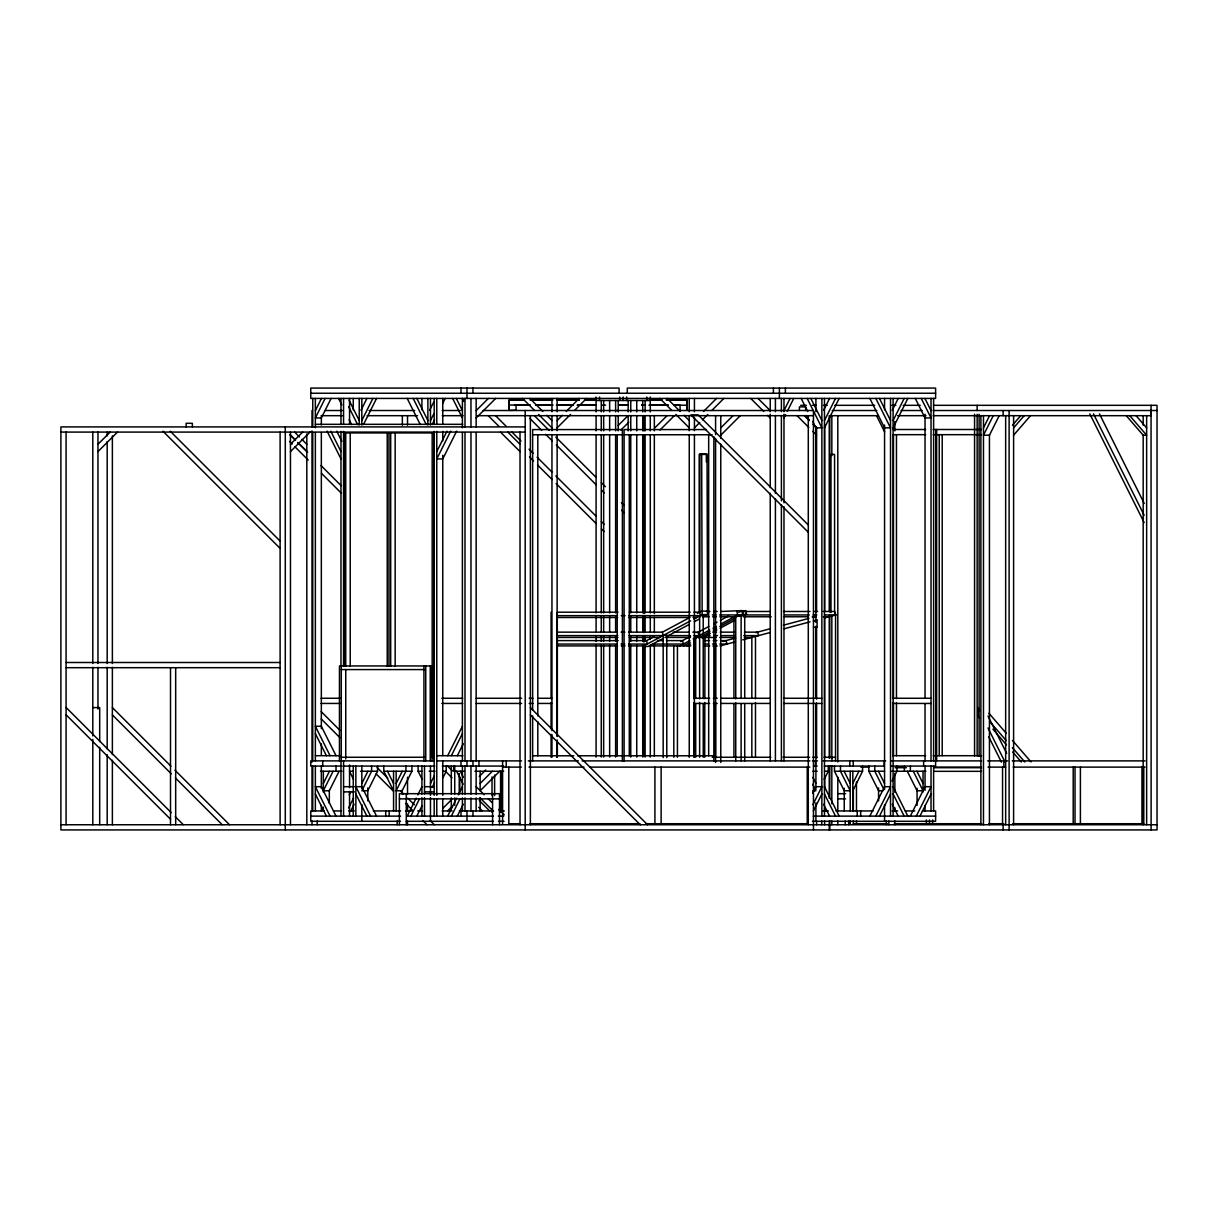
<?xml version="1.0" encoding="UTF-8"?>
<svg xmlns="http://www.w3.org/2000/svg" width="1218" height="1218" viewBox="0 0 1218 1218"><rect width="100%" height="100%" fill="white"/><g stroke="black" fill="none" stroke-linecap="round" stroke-linejoin="round"><path stroke-width="1.5" d="M557.296 742.051L557.296 757.261L557.296 740.316M557.296 736.342L557.296 637.456L617.937 637.456M663.171 757.657L663.171 635.491L666.748 635.02L666.794 757.657M666.748 636.466L666.748 635.02M699.178 612.456L699.178 454.421L706.349 454.421L706.349 461.987M699.634 617.404L699.634 615.973L703.212 615.471L703.243 698.66M699.878 612.091L699.878 454.04L707.049 454.04L707.536 614.618L702.588 617.267M703.212 616.917L703.212 615.471M1151.117 410.512L1151.117 415.688L933.201 415.688M704.674 757.261L704.811 702.466M704.826 698.69L704.978 636.329L701.385 636.968M315.355 410.633L321.461 398.423M325.13 398.423L315.355 417.957L321.339 417.957L331.098 398.423M360.954 410.329L366.907 398.423M361.822 420.53L372.875 398.423M363.466 424.58L376.545 398.423M429.604 410.329L433.852 401.818M430.472 420.53L433.882 413.724M432.116 424.58L434.567 419.677M442.743 403.325L445.194 398.423M436.775 451.604L446.976 431.187M450.675 431.126L436.775 458.927L442.758 458.927L456.659 431.126M323.333 783.448L329.439 771.253M333.093 771.253L323.333 790.771L329.317 790.771L339.076 771.253M349.17 794.867L350.814 791.593M348.607 807.945L353.509 798.14M361.822 783.448L367.927 771.253M350.738 811.021L354.133 804.215M362.644 789.142L371.597 771.253L371.597 766.076M377.565 766.076L377.565 771.253L367.806 790.771L361.822 790.771M396.154 783.448L402.26 771.253M411.897 766.076L411.897 771.253L402.138 790.771L396.154 790.771L405.914 771.253L405.914 766.076M407.193 816.121L416.191 798.14M417.82 794.867L421.915 786.691M410.862 816.121L419.357 799.115M430.472 783.448L434.293 775.82M416.83 816.121L421.93 805.92M447.691 755.708L462.398 726.278M432.101 787.528L434.552 782.641M451.345 755.708L462.398 733.601M442.971 777.754L446.214 771.253L446.214 766.076M457.329 755.708L463.282 743.802M447.691 816.121L456.674 798.14M458.318 794.867L462.398 786.691M451.345 816.121L459.856 799.115M457.329 816.121L463.282 804.215M783.981 410.633L790.086 398.423M783.981 417.957L785.61 414.699M787.239 411.44L793.74 398.423M823.596 410.329L829.549 398.423M824.464 420.53L835.518 398.423M824.464 427.853L839.187 398.423M892.246 410.329L898.199 398.423M893.114 420.53L904.167 398.423M893.114 427.853L907.836 398.423M983.474 427.883L989.564 415.688M993.233 415.688L983.474 435.207L989.442 435.207L999.217 415.688M812.634 793.238L815.908 786.691L821.876 786.691L812.893 804.672M824.19 779.383L828.255 771.253L828.255 766.076M813.38 811.021L821.876 794.014M852.813 783.448L858.918 771.253M852.813 790.771L862.572 771.253L862.572 766.076M869.835 816.121L884.557 786.691L890.525 786.691L875.818 816.121M892.018 781.012L896.905 771.253L896.905 766.076M879.472 816.121L890.525 794.014M910.333 816.121L925.041 786.691L931.024 786.691L916.301 816.121M919.971 816.121L931.024 794.014M1012.493 425.173L1020.714 415.688M1013.604 427.883L1024.171 415.688M1013.604 435.207L1030.504 415.688M97.973 444.281L110.168 432.086M97.973 451.604L117.491 432.086M290.463 444.281L302.673 432.086M290.463 451.604L309.996 432.086M476.147 410.633L488.357 398.423M476.147 417.957L495.68 398.423M509.337 405.015L529.997 405.168M516.249 410.192L509.154 410.39L509.2 399.991L522.431 399.991M516.051 405.213L516.051 410.39M557.128 420.53L562.335 415.323M566.233 411.425L579.235 398.423M557.128 427.853L570.511 414.47M574.515 410.466L586.558 398.423M618.226 425.447L627.986 415.688M620.982 430L628.793 422.189M654.812 427.883L667.022 415.688M679.979 405.229L680.162 410.222M660.019 430L674.346 415.688M703.532 411.425L716.534 398.423M694.427 427.853L699.787 422.509M702.451 419.829L707.81 414.47M711.814 410.466L723.857 398.423M720.767 427.883L732.977 415.688M720.767 435.207L740.285 415.688M442.865 808.341L451.985 799.236M479.268 776.49L485.769 769.974M447.585 810.944L452.472 806.057M480.136 783.448L492.346 771.253M499.654 771.253L480.136 790.771L480.136 771.253M695.783 637.456L699.193 635.613L698.264 632.157L692.89 632.157M720.706 611.482L742.036 610.599L742.965 614.07L734.347 616.78L719.868 616.78M645.647 641.155L653.883 636.74M662.12 632.309L690.149 617.298M697.381 613.415L701.69 611.116L707.064 611.116M690.621 620.799L642.815 646.423L648.189 646.423L663.034 638.476M693.91 619.033L702.162 614.618L707.536 614.618M666.139 636.847L689.403 624.332M694.351 621.682L699.299 619.033M680.74 641.551L690.636 636.253M697.244 632.705L708.785 626.524M713.733 623.875L717.037 622.094M720.34 620.327L728.592 615.912M738.747 612.365L742.036 610.599M699.299 636.801L693.895 638.415L693.895 698.782M733.936 698.508L733.936 617.008L741.123 615.029L741.123 698.477M742.295 612.365L745.583 610.599L746.512 614.07L743.224 615.836M680.009 645.905L689.921 640.592M693.209 638.826L709.713 629.98M713.017 628.214L716.321 626.448M721.269 623.799L737.773 614.953L736.844 611.482M683.557 645.905L690.164 642.358M698.416 637.943L709.972 631.746M713.261 629.98L716.565 628.214M719.868 626.448L734.713 618.485M739.676 615.836L742.965 614.07M687.104 645.905L690.545 644.063M701.964 637.943L710.216 633.512M713.52 631.746L716.808 629.98M720.112 628.214L734.972 620.251M722.761 641.46L735.596 638.019M755.769 632.614L770.431 628.686M783.265 625.245L808.935 618.363M812.604 617.389L816.273 616.399M720.036 645.936L735.474 641.795M742.752 639.846L770.05 632.538M784.209 628.747L810.077 621.819M813.548 620.891L817.354 619.871M824.54 617.937L835.837 614.953L834.604 611.482L834.558 454.421L830.98 454.421L830.98 612.456M733.936 617.008L744.716 615.029L744.716 698.477M740.392 611.482L745.583 610.599M741.32 614.953L746.512 614.07M310.773 393.247L935.607 393.247M660.506 399.991L649.148 399.991L662.348 400.022M686.982 399.991L666.17 399.991L686.952 400.006L686.876 410.405L687.135 401.392M524.273 400.022L509.154 400.022L509.154 410.39M596.074 400.494L650.29 400.494M515.016 405.015L530.15 405.015M535.813 405.015L552.835 405.015M556.626 405.015L571.76 405.015M577.423 405.015L596.348 405.015M619.033 405.015L628.488 405.015M641.734 405.015L645.525 405.015M649.301 405.015L668.21 405.015M673.889 405.015L679.568 405.015M535.631 405.213L552.698 405.168M556.428 405.213L573.45 405.213M577.241 405.213L596.196 405.168M601.829 405.213L605.65 405.168M618.851 405.213L628.351 405.168M641.566 405.183L645.373 405.168M649.103 405.213L668.058 405.168M673.691 405.213L686.937 405.213M800.683 405.32L806.377 405.32M812.345 405.32L816.151 405.32M823.444 405.32L827.25 405.32M834.832 405.32L874.691 405.32M891.759 405.32L895.854 405.32M903.147 405.32L920.229 405.32M933.521 405.32L1157.039 405.32L1157.039 829.93L60.9 829.93L60.9 426.909L525.202 426.909M325.313 410.512L342.425 410.512M369.054 410.512L414.699 410.512M442.21 410.512L460.343 410.512M483.165 410.512L813.457 410.512L813.457 829.93M832.229 410.512L876.808 410.512M901.061 410.512L922.163 410.512M933.201 410.512L1157.1 410.512M321.506 415.688L342.425 415.688M367.151 415.688L417.53 415.688M442.21 415.688L463.099 415.688M477.471 415.688L813.457 415.688M878.391 415.688L829.245 415.688L829.245 611.664M897.59 415.688L925.954 415.688M315.355 424.321L462.718 424.321M706.379 429.573L624.103 429.573L624.103 760.976M892.764 429.497L925.665 429.497M933.155 429.497L981.51 429.497M60.9 432.086L525.202 432.086M532.631 434.75L622.383 434.75M624.103 434.75L712.134 434.75M892.764 434.674L925.665 434.674M933.186 434.674L935.774 434.674M936.642 434.674L981.51 434.674M706.379 611.482L709.957 611.482M713.535 611.482L717.128 611.482M743.939 611.482L770.385 611.482M783.6 611.482L810.046 611.482M813.822 611.482L817.613 611.482M823.277 611.482L834.604 611.482L835.548 614.983L835.548 760.885M618.044 612.197L557.296 612.197L557.296 736.54M629.432 612.197L690.18 612.197M693.971 612.197L699.665 612.197L700.289 615.653L628.793 615.653M712.423 614.953L716.047 614.953M719.671 614.953L737.773 614.953M744.868 614.953L769.502 614.953M784.666 614.953L809.3 614.953M813.091 614.953L816.882 614.953M824.464 614.953L835.837 614.953M557.296 615.653L617.511 615.653M621.271 615.653L625.032 615.653M699.634 615.988L699.634 698.873M703.562 616.78L708.998 616.78M712.621 616.78L716.245 616.78M743.3 616.78L771.238 616.78M784.285 616.78L808.493 616.78M812.223 616.78L815.953 616.78M823.398 616.78L828.986 616.78M557.296 617.496L617.648 617.496M628.96 617.496L689.312 617.496M693.088 617.496L696.863 617.496M813.457 621.089L817.08 621.089L817.08 627.3L813.457 627.3M557.296 632.157L617.374 632.157M621.119 632.157L624.88 632.157M628.625 632.157L662.425 632.157L663.034 635.613L629.051 635.613M673.173 632.157L689.312 632.157M712.804 632.157L716.534 632.157M720.249 632.157L735.139 632.157M744.442 632.157L757.459 632.157L758.707 635.613L743.726 635.613M557.296 635.613L617.724 635.613M668.423 635.613L690.149 635.613M693.773 635.613L699.193 635.613M706.288 635.613L710.033 635.613M713.778 635.613L717.524 635.613M721.269 635.613L734.363 635.613M629.295 637.456L659.608 637.456M664.998 637.456L690.347 637.456M702.862 637.456L716.047 637.456M719.823 637.456L734.896 637.456M744.32 637.456L751.841 637.456M557.296 640.607L618.15 640.607M629.554 640.607L646.667 640.607L647.291 644.063L628.534 644.063M657.431 640.607L662.805 640.607M666.383 640.607L682.506 640.607L683.435 644.063L652.97 644.063L649.544 645.905L690.804 645.905M704.141 640.607L709.607 640.607M713.23 640.607L716.869 640.607M720.508 640.607L725.958 640.607L727.192 644.063L719.868 644.063M557.296 644.063L617.298 644.063M621.043 644.063L624.788 644.063M705.207 644.063L708.861 644.063M712.53 644.063L716.199 644.063M557.296 645.905L617.511 645.905M621.271 645.905L625.047 645.905M628.808 645.905L643.865 645.905M703.73 645.905L709.668 646.058M712.88 646.058L717.219 646.058M66.076 662.501L280.11 662.501M66.076 667.692L280.11 667.692M341.268 669.58L424.671 669.58M321.05 698.264L340.294 698.264M441.845 698.264L462.688 698.264M476.147 698.264L521.624 698.264M529.206 698.264L532.997 698.264M538.691 698.264L551.952 698.264M694.427 698.264L709.592 698.264M713.383 698.264L717.174 698.264M720.965 698.264L770.233 698.264M783.692 698.264L821.876 698.264M892.824 698.264L931.024 698.264M321.05 703.441L340.294 703.441M441.845 703.441L462.688 703.441M476.147 703.441L521.624 703.441M529.206 703.441L532.997 703.441M538.691 703.441L551.952 703.441M694.427 703.441L709.592 703.441M713.383 703.441L717.174 703.441M720.965 703.441L770.233 703.441M783.692 703.441L821.876 703.441M892.824 703.441L931.024 703.441M92.796 707.582L99.693 707.582L99.693 741.61M315.355 755.708L340.979 755.708M436.775 755.708L462.886 755.708M892.764 755.708L925.665 755.708M933.186 755.708L935.774 755.708M936.642 755.708L981.51 755.708M532.631 755.784L573.769 755.784M577.499 755.784L622.383 755.784M624.103 755.784L713.855 755.784M341.268 757.261L424.671 757.261M712.256 757.261L770.872 757.261M783.007 757.261L809.589 757.261M812.71 757.261L817.187 757.261M824.129 757.261L835.548 757.261M433.897 757.444L432.177 757.444L432.177 432.938M434.187 760.885L310.773 760.885L310.773 766.076L341.984 766.076M436.775 760.885L521.578 760.885M528.308 760.885L578.322 760.885M582.128 760.885L809.924 760.885M812.482 760.885L817.522 760.885M823.216 760.885L885.669 760.885M891.363 760.885L981.51 760.885M987.661 760.885L1007.621 760.885M1012.28 760.885L1145.103 760.885M343.567 766.076L434.719 766.076M442.301 766.076L503.673 766.076M813.502 766.076L817.202 766.076M824.373 766.076L884.116 766.076L884.116 760.885M891.363 766.076L935.607 766.076L935.607 760.885M502.592 767.112L521.395 767.112M528.993 767.112L584.016 767.112M589.71 767.112L809.833 767.112M860.882 767.112L869.119 767.112M895.687 767.112L905.172 767.112M933.643 767.112L981.084 767.112M988.011 767.112L1005.657 767.112M1013.193 767.112L1145.042 767.112M895.108 767.705L906.375 767.705M934.282 767.705L981.48 767.705M320.471 771.253L341.984 771.253M353.159 771.253L349.475 771.253L353.54 779.383M360.528 771.253L377.565 771.253M383.807 766.076L383.807 771.253L411.897 771.253M418.124 766.076L418.124 771.253L421.809 771.253M429.178 771.253L434.963 771.253M443.23 771.253L446.214 771.253M464.058 771.253L453.705 771.253L453.705 766.076M474.959 771.253L503.689 771.253M812.908 771.253L817.202 771.253M824.571 771.253L828.255 771.253M834.482 766.076L834.482 771.253L862.572 771.253M868.815 766.076L868.815 771.253L884.557 771.253M891.378 771.253L925.908 771.253M934.282 771.329L981.48 771.329M343.567 786.691L354.392 786.691M424.503 786.691L434.187 786.691M812.908 790.771L815.908 790.771M883.05 790.771L878.574 790.771L868.815 771.253M343.567 791.867L354.392 791.867M424.503 791.867L434.187 791.867M837.725 793.679L845.581 793.679M399.382 798.871L499.487 798.871M837.725 798.871L845.581 798.871M324.034 810.944L310.773 810.944L310.773 821.297L400.57 821.297M333.519 810.944L341.086 810.944M348.668 810.944L354.362 810.944M373.302 810.944L400.631 810.944M405.518 810.944L411.928 810.944M417.622 810.944L422.57 810.944M442.104 810.944L452.137 810.944M459.384 810.944L493.549 810.944M499.243 810.944L504.313 810.944M823.063 810.944L828.407 810.944M836.005 810.944L873.078 810.944M892.033 810.944L897.712 810.944M905.294 810.944L914.764 810.944M922.346 810.944L935.607 810.944L935.607 821.297L812.513 821.297M310.773 816.121L400.57 816.121M406.766 816.121L493.488 816.121M498.253 816.121L503.75 816.121M813.274 816.121L935.607 816.121M406.279 821.297L493.488 821.297M498.421 821.297L504.008 821.297M508.804 823.718L520.208 823.718M529.723 823.718L639.968 823.718M645.662 823.718L807.245 823.718M853.346 823.718L887.343 823.718M894.256 823.718L981.784 823.718M988.696 823.718L1003.799 823.718M1012.6 823.718L1143.778 823.718M60.9 824.753L1157.1 824.753M805.098 415.688L809.011 419.586M804.398 415.688L809.27 420.56M812.939 424.229L816.593 427.883M797.074 415.688L808.782 427.396M812.695 431.309L816.593 435.207M758.022 398.423L770.233 410.633M750.699 398.423L763.716 411.44M767.629 415.353L770.233 417.957M808.097 524.775L698.264 414.927L690.941 414.927L808.097 532.099M667.144 398.423L680.146 411.425M684.044 415.323L689.251 420.53M659.821 398.423L671.864 410.466M675.868 414.47L689.251 427.853M529.845 398.423L542.847 411.425M546.745 415.323L551.952 420.53M522.522 398.423L534.565 410.466M538.569 414.47L551.952 427.853M534.382 415.688L549.105 430.426M555.804 437.11L595.998 477.304M601.357 482.663L605.376 486.682M621.454 502.76L624.134 505.44M529.723 418.353L541.706 430.335M545.694 434.324L552.348 440.977M556.352 444.981L596.287 484.916M601.616 490.245L604.28 492.909M621.591 510.22L624.255 512.885M495.574 415.688L506.292 426.407M511.651 431.766L521.03 441.129M529.069 449.168L533.088 453.187M537.108 457.207L551.845 471.945M555.865 475.964L596.044 516.158M601.403 521.502L604.082 524.182M507.815 432.086L520.025 444.281M488.251 415.688L498.908 426.33M529.525 456.963L533.53 460.952M537.519 464.941L552.165 479.587M556.154 483.592L596.104 523.527M601.433 528.856L604.098 531.52M500.491 432.086L520.025 451.604M294.619 432.086L299.491 436.957M301.942 439.409L306.814 444.281M290.234 434.765L295.593 440.124M298.273 442.804L307.652 452.167M321.034 465.565L341.131 485.662M289.899 434.689L295.106 439.896M297.71 442.499L306.814 451.604M289.549 441.403L292.213 444.068M294.878 446.732L308.184 460.039M321.506 473.36L341.482 493.32M530.378 707.582L647.55 824.753M530.378 714.905L640.226 824.753M170.261 431.218L280.11 541.066M162.938 431.218L280.11 548.389M476.147 786.691L484.17 794.715M488.19 798.734L492.194 802.753M498.893 809.437L504.237 814.781M480.044 797.912L493.046 810.929M447.585 766.076L452.472 770.948M479.268 800.53L489.682 810.944M445.468 771.283L451.985 777.784M478.689 807.29L482.358 810.944M321.171 711.586L339.807 730.221M377.093 767.507L387.75 778.15M401.057 791.472L403.721 794.136M407.71 798.125L414.379 804.778M430.35 820.765L434.339 824.753M321.202 718.924L339.944 737.682M376.118 773.856L393.536 791.258M405.594 803.317L412.293 810.016M422.996 820.734L427.016 824.753M112.376 707.582L170.946 766.168M174.95 770.172L229.532 824.753M112.376 714.905L171.312 773.856M175.331 777.876L222.209 824.753M66.076 707.475L171.266 812.665M175.255 816.654L183.248 824.647M66.076 714.799L170.566 819.288M1136.059 415.688L1146.64 427.883M1129.725 415.688L1146.64 435.207L1143.184 435.207L1126.269 415.688M988.955 713.306L1006.281 733.312M1012.462 740.453L1031.022 761.889M990.188 722.046L1006.235 740.59M1012.417 747.715L1024.78 761.981M992.914 729.171L1006.494 744.868M1012.676 751.993L1021.323 761.981M1099.443 413.892L1144.235 503.445M1093.475 413.892L1144.174 515.275M1089.821 413.907L1144.159 522.583M924.919 398.423L931.024 410.633M921.25 398.423L931.024 417.957L925.041 417.957L915.281 398.423M879.472 398.423L890.525 420.53M875.818 398.423L890.525 427.853L884.557 427.853L869.835 398.423M876.518 415.688L884.649 431.964M988.026 716.077L1006.707 753.44M979.5 710.977L977.81 707.582L977.81 714.905L979.5 718.285M987.996 727.968L1004.972 761.92M988.788 736.875L1001.47 762.224M810.823 398.423L821.876 420.53M807.169 398.423L821.876 427.853L815.908 427.853L812.634 421.321M801.185 398.423L807.732 411.501M916.941 771.253L923.046 783.448M913.287 771.253L923.046 790.771L917.063 790.771L907.303 771.253M893.114 786.691L907.836 816.121M893.114 794.014L904.167 816.121M878.452 771.253L884.557 783.448M892.246 804.215L898.199 816.121M883.735 789.142L874.783 771.253L874.783 766.076M844.12 771.253L850.225 783.448M834.482 771.253L844.241 790.771L850.225 790.771L840.466 771.253L840.466 766.076M824.464 786.691L839.187 816.121M824.464 794.014L835.518 816.121M812.848 777.343L815.908 783.448M823.596 804.215L829.549 816.121M812.65 784.27L815.086 789.142M462.277 398.423L463.799 401.468M456.293 398.423L462.398 410.633M452.639 398.423L462.398 417.957M416.83 398.423L427.883 420.53M413.176 398.423L426.254 424.58M407.193 398.423L420.271 424.58M349.033 400.128L359.234 420.53M348.607 406.599L357.605 424.58M338.543 398.423L341.816 404.97M349.17 419.677L351.621 424.58M336.762 431.187L341.862 441.403M330.778 431.187L340.979 451.604M327.079 431.126L340.979 458.927M460.282 771.253L463.342 777.343M456.628 771.253L463.129 784.27M418.124 771.253L422.189 779.383M387.461 771.253L393.566 783.448M383.807 771.253L393.566 790.771M376.545 816.121L361.822 786.691L355.854 786.691L370.561 816.121M355.854 794.014L366.907 816.121M336.046 755.708L321.339 726.278L315.355 726.278L330.078 755.708M315.355 733.601L326.409 755.708M336.046 816.121L321.339 786.691L315.355 786.691L330.078 816.121M315.355 794.014L326.409 816.121M702.162 614.618L701.659 454.04M703.243 704.156L703.258 757.261M1151.056 405.32L1151.117 829.93M1146.64 415.688L1146.64 824.753M1143.778 767.112L1143.778 824.388M1143.184 415.688L1143.184 425.204M1143.184 434.704L1143.184 824.753M1141.966 766.487L1141.966 824.342M1080.396 767.112L1080.396 823.718M1075.022 767.112L1075.022 823.718M1073.21 767.112L1073.21 823.718M1013.604 415.688L1013.604 824.753M1009.113 410.512L1009.113 829.93M1005.657 415.688L1005.657 824.753M1003.845 760.885L1003.845 767.112M1003.13 410.512L1003.13 415.688M1003.13 824.753L1003.13 829.93M1002.551 767.112L1002.551 824.388M989.442 434.704L989.442 824.753M983.474 415.688L983.474 824.753M980.886 415.688L980.886 824.753M979.105 414.303L979.105 756.348M977.156 405.32L977.156 410.512M977.156 414.303L977.156 755.921M974.567 414.303L974.567 755.921M942.214 434.674L942.214 755.708M939.23 434.674L939.23 755.708M936.642 429.497L936.642 760.885M935.774 429.497L935.774 760.885M933.612 398.423L933.612 760.885M933.612 766.076L933.612 810.944M932.638 819.942L932.638 823.718M931.024 398.423L931.024 760.885M931.024 766.076L931.024 810.944M929.501 819.942L929.501 823.718M926.396 819.942L926.396 823.718M925.041 414.287L925.041 698.264M925.041 703.958L925.041 760.885M925.041 766.076L925.041 790.375M925.041 805.342L925.041 810.944M923.64 760.885L923.64 766.076M923.046 771.253L923.046 792.035M917.063 788.259L917.063 805.281M910.364 766.076L910.364 771.253M904.395 766.076L904.395 771.253M896.478 434.674L896.478 698.721M896.478 702.527L896.478 755.708M894.849 421.398L894.849 430.898M894.849 773.384L894.849 792.416M894.849 807.625L894.849 811.432M894.849 820.947L894.849 824.753M893.479 434.674L893.479 698.721M893.479 702.527L893.479 755.708M893.114 398.423L893.114 816.121M890.525 398.423L890.525 816.121M888.866 820.947L888.866 824.753M886.278 820.947L886.278 824.753M884.557 398.423L884.557 409.811M884.557 425.006L884.557 789.538M884.557 804.611L884.557 821.297M878.574 787.939L878.574 800.911M860.669 810.944L860.669 816.121M857.228 810.944L857.228 816.121M856.482 781.895L856.482 811.447M856.482 820.688L856.482 824.388M853.346 787.437L853.346 811.447M853.346 820.688L853.346 824.388M853.239 760.885L853.239 766.076M852.813 771.253L852.813 810.944M850.225 771.253L850.225 810.944M850.24 820.688L850.24 824.388M849.799 760.885L849.799 766.076M848.687 821.054L848.687 824.753M845.231 821.054L845.231 824.753M844.241 788.259L844.241 810.944M837.801 415.688L837.801 761.966M837.801 777.191L837.801 811.432M837.801 820.947L837.801 824.753M831.955 757.261L831.955 760.885M831.833 415.688L831.833 455.639M831.833 615.455L831.833 758.159M831.833 765.772L831.833 803.819M831.833 820.947L831.833 824.753M829.808 417.591L829.808 611.664M829.808 615.455L829.808 758.159M829.808 765.772L829.808 796.222M829.808 820.947L829.808 829.93M829.245 615.455L829.245 758.159M829.245 765.772L829.245 798.125M829.245 820.947L829.245 829.93M824.632 425.204L824.632 611.664M824.632 617.359L824.632 758.159M824.632 777.191L824.632 788.609M824.632 807.625L824.632 811.432M824.632 820.947L824.632 824.753M824.464 398.423L824.464 816.121M821.876 398.423L821.876 816.121M821.769 820.947L821.769 824.753M816.593 427.107L816.593 611.664M816.593 626.874L816.593 699.178M816.593 702.984L816.593 758.159M816.593 820.947L816.593 824.753M815.908 398.423L815.908 411.714M815.908 426.909L815.908 622.459M815.908 626.265L815.908 698.416M815.908 704.111L815.908 789.538M815.908 802.769L815.908 821.297M815.466 760.885L815.466 766.076M808.28 415.688L808.28 824.753M807.245 767.112L807.245 824.388M805.631 410.512L805.631 406.888L799.419 406.888L799.419 410.512M785.382 388.07L785.382 393.247M783.981 398.423L783.981 411.714M783.981 414.287L783.981 502.806M783.981 506.597L783.981 760.885M781.393 398.423L781.393 411.714M781.393 415.505L781.393 500.902M781.393 504.694L781.393 760.885M779.398 388.07L779.398 398.423M775.409 398.423L775.409 411.714M775.409 415.505L775.409 493.305M775.409 498.999L775.409 760.885M773.415 388.07L773.415 393.247M770.233 398.423L770.233 411.714M770.233 414.287L770.233 487.611M770.233 493.305L770.233 760.885M755.48 636.451L755.48 698.736M755.48 702.512L755.48 757.261M751.841 637.41L751.841 698.295M751.841 704.004L751.841 757.261M744.716 704.171L744.716 760.885M741.123 704.171L741.123 760.885M735.748 616.034L735.748 698.888M735.748 702.649L735.748 760.885M733.936 704.202L733.936 757.261M720.767 415.688L720.767 438.419M720.767 444.113L720.767 762.453M715.59 415.688L715.59 434.628M715.59 438.419L715.59 762.453M715.484 646.058L715.484 698.843M715.484 702.603L715.484 757.261M713.855 436.653L713.855 760.976M708.678 434.75L708.678 755.784M699.634 702.451L699.634 757.261M695.706 637.456L695.706 698.31M695.706 704.019L695.706 757.261M694.427 398.423L694.427 411.714M694.427 417.409L694.427 430.7M694.427 434.491L694.427 757.261M693.895 702.558L693.895 757.261M689.251 398.423L689.251 411.714M689.251 415.505L689.251 430.7M689.251 434.491L689.251 757.261M677.436 646.058L677.436 757.261M673.813 646.058L673.813 757.261M661.13 767.112L661.13 823.718M654.919 767.112L654.919 823.718M654.34 415.688L654.34 430.898M654.34 434.704L654.34 613.567M654.34 617.359L654.34 632.584M654.34 644.002L654.34 756.256M650.275 397.038L650.29 411.882M650.29 415.673L650.29 430.837M650.29 434.643L650.29 612.943M650.29 616.734L650.29 631.914M650.29 635.705L650.29 639.496M650.29 645.19L650.29 757.094M646.819 397.038L646.819 400.494M645.114 400.494L645.114 411.882M645.114 415.673L645.114 430.837M645.114 434.643L645.114 612.943M645.114 616.734L645.114 631.914M645.114 635.705L645.114 641.399M645.114 647.078L645.114 757.094M644.215 525.521L644.215 532.845M643.987 415.688L643.987 430.898M643.987 434.704L643.987 613.567M643.987 617.359L643.987 632.584M643.987 636.39L643.987 642.099M643.987 645.905L643.987 756.256M642.723 400.494L642.723 411.882M642.723 415.673L642.723 430.837M642.723 434.643L642.723 612.943M642.723 616.734L642.723 631.914M642.723 635.705L642.723 641.399M642.723 645.19L642.723 757.094M636.74 400.494L636.74 411.882M636.74 415.673L636.74 430.837M636.74 434.643L636.74 612.943M636.74 616.734L636.74 631.914M636.74 635.705L636.74 641.399M636.74 645.19L636.74 757.094M630.757 400.494L630.757 411.882M630.757 415.673L630.757 430.837M630.757 434.643L630.757 612.943M630.757 616.734L630.757 631.914M630.757 635.705L630.757 641.399M630.757 645.19L630.757 757.094M629.28 434.75L629.28 755.784M628.168 400.494L628.168 411.882M628.168 415.673L628.168 430.837M627.3 393.247L627.3 388.07L935.607 388.07L935.607 398.423L310.773 398.423L310.773 388.07L619.079 388.07L619.079 393.247M626.631 397.038L626.631 400.494M623.174 397.038L623.174 400.494M622.383 760.976L622.383 429.573L532.631 429.573L532.631 710.201M619.718 397.038L619.718 400.494M618.211 400.494L618.211 411.882M618.211 415.673L618.211 430.837M617.206 434.75L617.206 755.784M615.623 400.494L615.623 411.882M615.623 415.673L615.623 430.837M615.623 434.643L615.623 612.943M615.623 616.734L615.623 631.914M615.623 635.705L615.623 641.399M615.623 645.19L615.623 757.094M609.639 400.494L609.639 411.882M609.639 415.673L609.639 430.837M609.639 434.643L609.639 612.943M609.639 616.734L609.639 631.914M609.639 635.705L609.639 641.399M609.639 645.19L609.639 757.094M603.656 400.494L603.656 411.882M603.656 415.673L603.656 430.837M603.656 434.643L603.656 612.943M603.656 616.734L603.656 631.914M603.656 635.705L603.656 641.399M603.656 645.19L603.656 757.094M601.266 400.494L601.266 411.882M601.266 415.673L601.266 430.837M601.266 434.643L601.266 612.943M601.266 616.734L601.266 631.914M601.266 635.705L601.266 641.399M601.266 645.19L601.266 757.094M599.53 397.038L599.53 400.494M596.074 397.038L596.089 411.882M596.089 415.673L596.089 430.837M596.089 434.643L596.089 612.943M596.089 616.734L596.089 631.914M596.089 635.705L596.089 641.399M596.089 645.19L596.089 757.094M557.128 398.423L557.128 411.714M557.128 415.505L557.128 430.7M557.128 434.491L557.128 734.484M557.128 740.179L557.128 757.261M551.952 398.423L551.952 411.714M551.952 415.505L551.952 430.7M551.952 434.491L551.952 730.678M551.952 734.484L551.952 757.261M551.084 612.197L551.084 698.873M551.084 702.466L551.084 729.019M551.084 734.439L551.084 757.261M537.808 434.75L537.808 715.895M537.808 721.604L537.808 755.784M532.631 715.895L532.631 760.976M530.378 415.688L530.378 824.753M525.202 410.512L525.202 829.93M520.025 432.086L520.025 824.753M508.804 767.112L508.804 824.388M506.216 760.885L506.216 767.112M502.592 760.885L502.592 824.388M501.786 771.253L501.786 810.944M500.583 771.253L500.583 812.391M499.487 824.753L499.487 793.679L399.382 793.679L399.382 824.753M494.615 774.983L494.615 795.552M492.59 793.679L492.59 824.753M492.026 776.856L492.026 795.552M492.026 808.645L492.026 812.391M480.136 797.714L480.136 810.944M478.948 760.885L478.948 766.076M476.147 398.423L476.147 426.894M476.147 432.588L476.147 760.885M476.147 766.076L476.147 794.121M476.147 797.851L476.147 810.944M472.965 388.07L472.965 393.247M472.965 760.885L472.965 766.076M472.965 810.944L472.965 816.121M470.97 398.423L470.97 426.894M470.97 432.588L470.97 760.885M470.97 766.076L470.97 794.121M470.97 797.851L470.97 810.944M466.981 388.07L466.981 398.423M466.981 760.885L466.981 766.076M466.981 810.944L466.981 821.297M464.987 398.423L464.987 426.894M464.987 432.588L464.987 760.885M464.987 766.076L464.987 794.121M464.987 797.851L464.987 810.944M462.398 398.423L462.398 427.762M462.398 432.588L462.398 760.885M462.398 766.076L462.398 794.121M462.398 797.851L462.398 810.944M460.998 388.07L460.998 393.247M460.998 760.885L460.998 766.076M460.998 810.944L460.998 816.121M459.795 776.917L459.795 792.035M459.232 773.552L459.232 794.121M454.74 766.076L454.74 794.121M454.74 797.851L454.74 805.342M451.299 766.076L451.299 794.121M451.299 797.851L451.299 809.072M442.758 398.423L442.758 424.321M442.758 431.385L442.758 440.87M442.758 455.258L442.758 755.48M442.758 761.159L442.758 795.278M442.758 799.069L442.758 816.121M436.775 398.423L436.775 424.321M436.775 431.385L436.775 795.278M436.775 799.069L436.775 816.121M434.187 398.423L434.187 424.321M434.187 431.385L434.187 795.278M434.187 799.069L434.187 816.121M433.897 760.885L433.897 432.938L344.009 432.938L344.009 666.353M432.025 760.885L432.025 665.957L339.457 665.957L339.457 760.885M430.472 398.423L430.472 425.006M430.472 766.076L430.472 795.354M430.472 797.592L430.472 821.297M430.243 665.957L430.243 760.885M427.883 398.423L427.883 425.006M425.752 665.957L425.752 760.885M424.503 766.076L424.503 793.877M424.503 797.592L424.503 816.121M423.94 665.957L423.94 760.885M421.915 398.423L421.915 409.811M421.915 766.076L421.915 794.014M421.915 797.592L421.915 816.121M407.528 415.688L407.528 425.204M407.528 777.191L407.528 794.319M407.528 803.819L407.528 811.432M407.528 820.947L407.528 824.753M406.279 793.679L406.279 824.753M402.351 415.688L402.351 425.204M402.138 790.147L402.351 794.41M397.175 820.962L397.175 824.753M396.154 771.253L396.154 810.944M395.165 432.938L395.165 666.353M393.566 771.253L393.566 810.944M390.689 432.938L390.689 666.353M388.953 432.938L388.953 666.353M389.151 810.944L389.151 816.121M387.217 432.938L387.217 666.353M385.71 810.944L385.71 816.121M367.806 787.939L367.806 800.911M361.822 398.423L361.822 425.006M361.822 766.076L361.822 788.944M361.822 804.611L361.822 821.297M359.234 398.423L359.234 425.006M355.854 766.076L355.854 816.121M353.266 398.423L353.266 409.811M353.266 766.076L353.266 816.121M350.221 432.938L350.221 666.353M349.551 398.423L349.551 424.321M349.551 764.95L349.551 787.696M349.551 791.487L349.551 816.121M345.729 432.938L345.729 666.353M345.745 669.763L345.745 758.997M343.567 398.423L343.567 424.321M343.567 431.385L343.567 666.398M343.567 760.885L343.567 816.121M341.268 665.957L341.268 760.885M340.979 398.423L340.979 424.321M340.979 431.385L340.979 666.398M340.979 761.159L340.979 816.121M336.016 766.076L336.016 771.253M329.317 790.147L329.317 803.378M323.333 771.253L323.333 792.035M323.333 807.169L323.333 810.944M322.74 760.885L322.74 766.076M321.339 415.505L321.339 424.991M321.339 432.588L321.339 728.623M321.339 743.817L321.339 755.206M321.339 766.076L321.339 788.503M321.339 805.342L321.339 810.944M317.182 820.947L317.182 824.753M315.355 398.423L315.355 427.762M315.355 432.588L315.355 760.885M315.355 766.076L315.355 810.944M312.767 398.423L312.767 426.894M312.767 432.588L312.767 760.885M312.767 766.076L312.767 810.944M311.991 410.512L311.991 427.107M311.991 430.898L311.991 762.148M311.991 765.772L311.991 811.477M311.991 820.947L311.991 824.753M306.814 433.973L306.814 824.753M290.463 432.086L290.463 824.753M285.286 426.909L285.286 829.93M280.11 432.086L280.11 824.753M192.353 426.909L192.353 423.285L186.141 423.285L186.141 426.909M175.681 667.692L175.681 824.753M170.505 667.692L170.505 824.753M112.376 435.877L112.376 663.505M112.376 667.312L112.376 754.566M112.376 760.26L112.376 824.753M107.184 432.086L107.184 435.877M107.184 441.571L107.184 663.505M107.184 667.312L107.184 748.872M107.184 754.566L107.184 824.753M99.693 747.273L99.693 824.753M97.973 432.086L97.973 663.505M97.973 667.312L97.973 709.043M92.796 432.086L92.796 663.505M92.796 667.312L92.796 735.931M92.796 739.387L92.796 824.753M66.076 432.086L66.076 824.753M552.698 399.991L529.997 399.991L552.668 400.006M579.174 399.991L556.474 399.991L579.159 400.006M596.196 399.991L584.853 399.991L596.181 400.006"/></g></svg>
